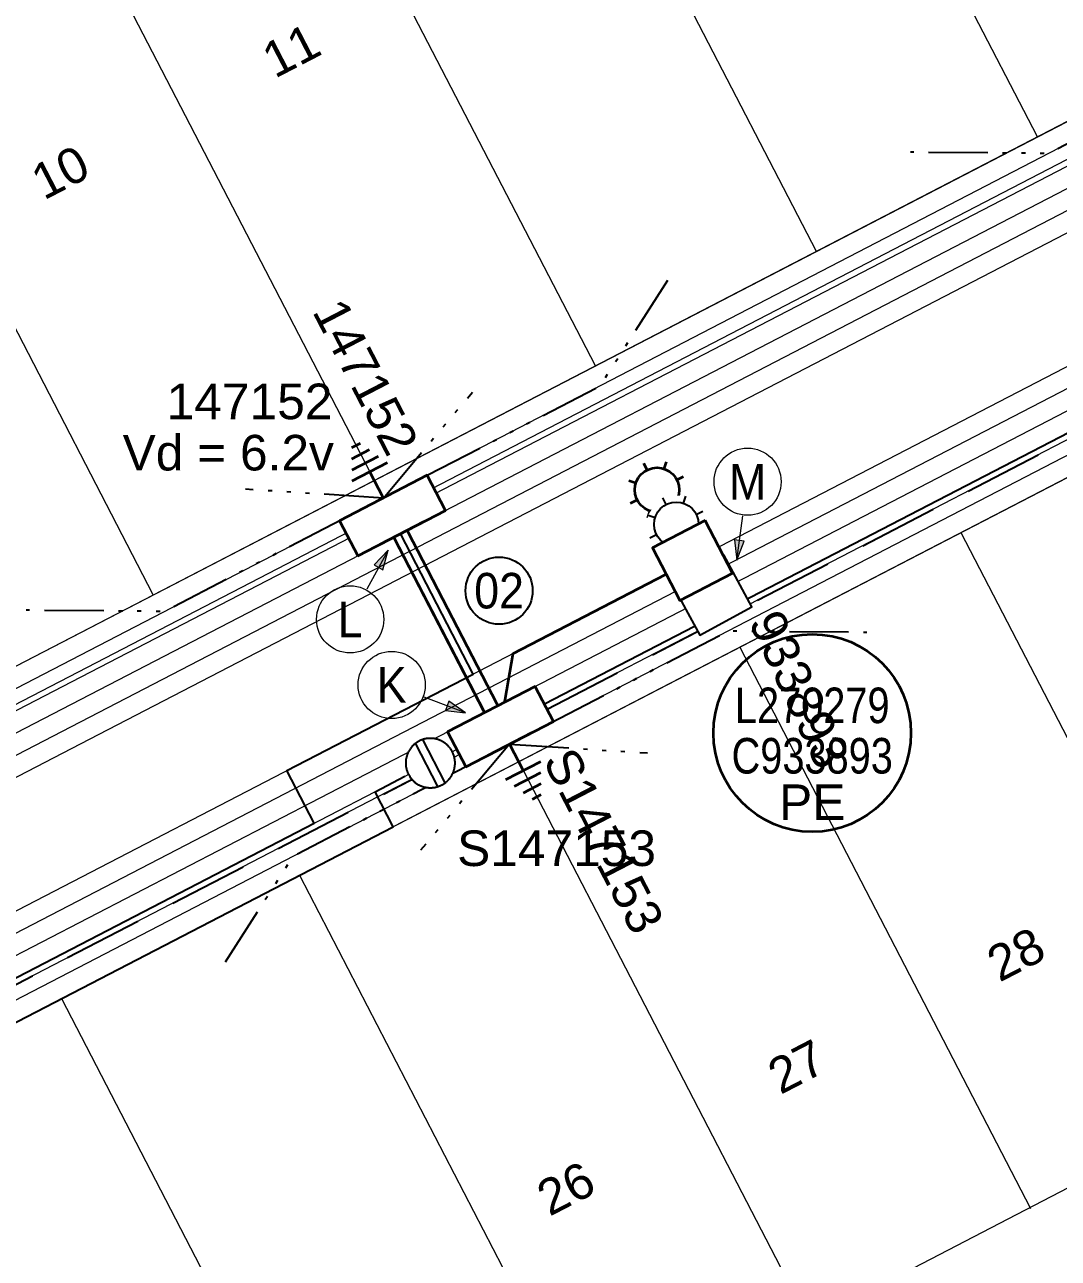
# Model space of a CAD drawing. Header units: metres. Extents: x 0 to 304202, y 0 to 6270858.
# Drawn here: x 303777.1 to 303829.4, y 6270554.1 to 6270616.5 of the extents above; entities that cross this region are included whole.
import ezdxf
from ezdxf import colors
from ezdxf.entities.mleader import LeaderData, LeaderLine
from ezdxf.enums import TextEntityAlignment as Align
from ezdxf.math import Vec2, Vec3

# ---------------------------------------------------------------- set-up
doc = ezdxf.new("R2010")
doc.units = ezdxf.units.M
for name, pattern in [('DASHED', [19.05, 12.7, -6.35]), ('IE Trench LV', [6, 4, -2]), ('PHANTOMX2', [6.6, 3, -0.75, 0.2, -0.75, 0.2, -0.75, 0.2, -0.75])]:
    doc.linetypes.add(name, pattern=pattern)
doc.layers.get('0').update_dxf_attribs({"color": 6})
doc.layers.add('_User Miscellaneous10', color=252, linetype='Continuous', lineweight=13, plot=False, transparency=0.65)
for name, color, linetype, lineweight in [('_User Miscellaneous2', 31, 'Continuous', 13), ('_User Miscellaneous7', 3, 'Continuous', 13), ('_User_LV_Exist', 5, 'Continuous', 35), ('Cadastre Developer_SP_NEW', 92, 'Continuous', 15)]:
    doc.layers.add(name, color=color, linetype=linetype, lineweight=lineweight)
for name, color, linetype in [('Duct_SP_NEW', 2, 'Continuous'), ('Equip_LV_NEW', 2, 'Continuous'), ('Equip_SP_SL_NEW', 2, 'Continuous'), ('Mains_LV_New_T84', 2, 'Cable x'), ('Services_SP_NEW_UG', 2, 'IE Trench LV'), ('SupportsUG_SP_LV_NEW', 2, 'Continuous'), ('SupportsUG_SP_LV_SL_NEW', 2, 'Continuous'), ('Trench_SP_NEW', 2, 'Continuous'), ('UG_Details_SP_MISC', 7, 'Continuous')]:
    doc.layers.add(name, color=color, linetype=linetype)
doc.styles.add('ieISOCP', font='arial.ttf', dxfattribs={"height": 1.5})
doc.styles.add('SL_LABEL', font='arial.ttf', dxfattribs={"height": 2})
doc.styles.get("Standard").update_dxf_attribs({"font": 'arial.ttf'})
doc.linetypes.add('Cable New UG', pattern='A,5.5,-0.01,["X",Standard,S=1.8,R=0,X=0,Y=-0.94],-1.7', length=7.21)
doc.linetypes.add('Cable o', pattern='A,3.5,-0.01,["O",Standard,S=1.25,R=0,X=0,Y=-0.63],-1.36', length=4.87)
doc.linetypes.add('Cable x', pattern='A,4.5,-0.01,["X",Standard,S=1.25,R=0,X=0,Y=-0.65],-1.2', length=5.71)

# ---------------------------------------------------------------- blocks, each defined once
blk = doc.blocks.new('*U314')
at = {"layer": '_User_LV_Exist'}
for p, q in [((2.5, 1), (2.5, -1)), ((3, 0.75), (3, -0.75)), ((3.5, 0.5), (3.5, -0.5)), ((4, 0.25), (4, -0.25))]:
    blk.add_line(p, q, dxfattribs=at)
at = {"width": 0.9}
blk.add_attdef('ASSET_NUM', text='', height=2, dxfattribs=at).set_placement((4, 2), align=Align.MIDDLE_LEFT)
for tag, p, flags in [('SUBURB', (-2, 0), 1), ('STREETNAME', (-1.8, 0), 9), ('PARENT', (-1.6, 0), 9), ('NOTES', (-1.4, 0), 9), ('LOCATION', (-1.2, 0), 9), ('LEGEND', (-1, 0), 9), ('USAGE', (-0.8, 0), 9), ('SUPPORT_TYPE', (-0.6, 0), 9), ('STATE', (-0.4, 0), 9), ('OWNED_BY', (-0.2, 0), 9)]:
    blk.add_attdef(tag, p, '', height=0.2, rotation=270, dxfattribs=dict(flags=flags))
at = {"transparency": 33554687}
blk.add_wipeout([(1, 2.5), (1, -2.5), (-1, -2.5), (-1, 2.5)], dxfattribs=at)
blk.add_lwpolyline([(-1, 2.5), (-1, -1.25), (-1, 1.25), (-1, -2.5), (1, -2.5), (1, 2.5)], close=True)
at = {"layer": '_User_LV_Exist'}
blk.add_line((1, 0), (2.5, 0), dxfattribs=at)
blk = doc.blocks.new('*U323')
at = {"width": 0.9}
blk.add_attdef('ASSET_NUM', text='', height=2, dxfattribs=at).set_placement((4, 2), align=Align.MIDDLE_LEFT)
for tag, p, flags in [('SUBURB', (-2, 0), 1), ('STREETNAME', (-1.8, 0), 9), ('PARENT', (-1.6, 0), 9), ('NOTES', (-1.4, 0), 9), ('LOCATION', (-1.2, 0), 9), ('LEGEND', (-1, 0), 9), ('USAGE', (-0.8, 0), 9), ('SUPPORT_TYPE', (-0.6, 0), 9), ('STATE', (-0.4, 0), 9), ('OWNED_BY', (-0.2, 0), 9)]:
    blk.add_attdef(tag, p, '', height=0.2, rotation=270, dxfattribs=dict(flags=flags))
at = {"transparency": 33554687}
blk.add_wipeout([(1, 2.5), (1, -2.5), (-1, -2.5), (-1, 2.5)], dxfattribs=at)
blk.add_lwpolyline([(-1, 2.5), (-1, -1.25), (-1, 1.25), (-1, -2.5), (1, -2.5), (1, 2.5)], close=True)
blk = doc.blocks.new('*U309')
blk.add_circle((0, 0), 1.7)
at = {"width": 0.9}
blk.add_attdef('CODE', text='', height=1.8, dxfattribs=at).set_placement((0, 0), align=Align.MIDDLE_CENTER)
at = {"flags": 1}
blk.add_attdef('Z', (0, 0), '', height=0.2, dxfattribs=at)
blk = doc.blocks.new('*U316')
at = {"width": 0.9, "flags": 8}
blk.add_attdef('ASSET_NUM', text='', height=2, dxfattribs=at).set_placement((4, 2), align=Align.MIDDLE_LEFT)
at = {"flags": 1}
blk.add_attdef('Z', (-2.351, -1.813), '', height=0.2, rotation=270, dxfattribs=at)
at = {"ltscale": 10, "transparency": 33554687}
blk.add_wipeout([(-1.406, -1.588), (-1.588, 1.406), (1.406, 1.588), (1.588, -1.406)], dxfattribs=at)
blk.add_lwpolyline([(-1.588, 1.406), (-1.406, -1.588), (1.588, -1.406), (1.406, 1.588)], close=True)
at = {"flags": 9}
for tag, p in [('NOTES', (-2, -1.813)), ('SUBURB', (-1.8, -1.813)), ('STREETNAME', (-1.6, -1.813)), ('LOCATION', (-1.4, -1.813)), ('LEGEND', (-1.2, -1.813)), ('USAGE', (-1, -1.813)), ('STATE', (-0.8, -1.813)), ('OWNED_BY', (-0.6, -1.813)), ('COLUMN_TYPE', (-0.4, -1.813)), ('STREET_CODE', (-0.2, -1.813)), ('STRUCTURE_PLANT_NUMBER', (0.031, -1.813))]:
    blk.add_attdef(tag, text='', height=0.2, rotation=270, dxfattribs=at).set_placement(p, align=Align.MIDDLE_LEFT)
blk = doc.blocks.new('*U317')
at = {"width": 0.9, "flags": 8}
blk.add_attdef('ASSET_NUM', text='', height=2, dxfattribs=at).set_placement((4, 2), align=Align.MIDDLE_LEFT)
at = {"ltscale": 10, "transparency": 33554687}
blk.add_wipeout([(-2.02, 0.647), (0.647, 2.02), (2.02, -0.647), (-0.647, -2.02)], dxfattribs=at)
blk.add_lwpolyline([(0.647, 2.02), (-2.02, 0.647), (-0.647, -2.02), (2.02, -0.647)], close=True)
at = {"flags": 1}
blk.add_attdef('Z', (-2.351, -1.813), '', height=0.2, rotation=270, dxfattribs=at)
at = {"flags": 9}
for tag, p in [('NOTES', (-2, -1.813)), ('SUBURB', (-1.8, -1.813)), ('STREETNAME', (-1.6, -1.813)), ('LOCATION', (-1.4, -1.813)), ('LEGEND', (-1.2, -1.813)), ('USAGE', (-1, -1.813)), ('STATE', (-0.8, -1.813)), ('OWNED_BY', (-0.6, -1.813)), ('COLUMN_TYPE', (-0.4, -1.813)), ('STREET_CODE', (-0.2, -1.813)), ('STRUCTURE_PLANT_NUMBER', (0.031, -1.813))]:
    blk.add_attdef(tag, text='', height=0.2, rotation=270, dxfattribs=at).set_placement(p, align=Align.MIDDLE_LEFT)
blk = doc.blocks.new('*U318')
at = {"style": 'SL_LABEL'}
for tag, height, rotation, flags, p in [('ASSET_NUM', 1, 116.7151, 8, (-4.04, 5.803)), ('STREET_CODE', 0.001, 270, 9, (0.001, 0))]:
    blk.add_attdef(tag, text='', height=height, rotation=rotation, dxfattribs=dict(at, flags=flags)).set_placement(p, align=Align.MIDDLE_LEFT)
for tag, height, rotation, flags, p in [('LNUMBER', 1, 116.7151, 8, (-2.254, 6.702)), ('LREMOVE', 0.2, 270, 9, (-1.4, 1.6)), ('LREPLACE', 0.2, 270, 9, (-1.4, 1.4)), ('LTYPEVOCAB', 0.2, 270, 9, (-1.4, 1)), ('LEGEND', 0.2, 270, 9, (-1.4, 0.8)), ('LTYPE', 0.2, 270, 9, (-1.4, 1.2)), ('SUBURB', 0.2, 270, 9, (-1.4, 0.6)), ('STREETNAME', 0.2, 270, 9, (-1.4, 0.4)), ('LOCATION', 0.2, 270, 9, (-1.4, 0.2)), ('LNEW', 0.2, 270, 9, (-6.4, 0)), ('LMASTVOCAB', 0.2, 270, 9, (-6.2, 0)), ('LMAST', 0.2, 270, 9, (-6, 0)), ('LLAMPVOCAB', 0.2, 270, 9, (-5.8, 0)), ('LLAMP', 0.2, 270, 9, (-5.6, 0)), ('LEXIST', 0.2, 270, 9, (-5.4, 0)), ('LCHARGE3PERCENT', 0.2, 270, 9, (-5.2, 0)), ('LCHARGE3', 0.2, 270, 9, (-5, 0)), ('LCHARGE2PERCENT', 0.2, 270, 9, (-4.8, 0)), ('LCHARGE2', 0.2, 270, 9, (-4.6, 0)), ('LCHARGE1PERCENT', 0.2, 270, 9, (-4.4, 0)), ('LCHARGE1', 0.2, 270, 9, (-4.2, 0)), ('LCATEGORY', 0.2, 270, 9, (-4, 0)), ('LBRACKETVOCAB', 0.2, 270, 9, (-3.8, 0)), ('LBRACKET', 0.2, 270, 9, (-3.6, 0)), ('LKINGHEIGHT', 0.2, 270, 9, (-3.4, 0)), ('CREPLACE', 0.2, 270, 9, (-3.2, 0)), ('CREMOVE', 0.2, 270, 9, (-3, 0)), ('CNUMBER', 0.2, 270, 9, (-2.8, 0)), ('CNEW', 0.2, 270, 9, (-2.6, 0)), ('CEXIST', 0.2, 270, 9, (-2.4, 0)), ('USAGE', 0.2, 270, 9, (-2.2, 0)), ('STATE', 0.2, 270, 9, (-2, 0)), ('OWNED_BY', 0.2, 270, 9, (-1.8, 0)), ('ORIENTATION', 0.2, 270, 9, (-1.6, 0)), ('OPERATING_VOLTAGE', 0.2, 270, 9, (-1.4, 0)), ('NOTES', 0.2, 270, 9, (-1.4, 0)), ('NO_PHASES', 0.2, 270, 9, (-1.2, 0)), ('LANTERN_TYPE', 0.2, 270, 9, (-1, 0)), ('LANTERN_PURPOSE', 0.2, 270, 9, (-0.8, 0)), ('CONTROL_TYPE', 0.2, 270, 9, (-0.6, 0)), ('CONSTRUCTED_VOLTAGE', 0.2, 270, 9, (-0.4, 0)), ('MAINTAINED_BY', 0.2, 270, 9, (-1.4, -0.663))]:
    blk.add_attdef(tag, text='', height=height, rotation=rotation, dxfattribs=dict(flags=flags)).set_placement(p, align=Align.MIDDLE_LEFT)
for tag, p, height, flags in [('OPERATED_BY', (-1.4, -0.407), 0.2, 9), ('Z', (0, 0), 0.001, 1)]:
    blk.add_attdef(tag, p, '', height=height, rotation=270, dxfattribs=dict(flags=flags))
at = {"transparency": 33554687}
blk.add_wipeout([(-2.557, 5.08), (-1.328, 4.997), (-0.291, 4.332), (-0.374, 3.102), (-1.039, 2.066), (-2.269, 2.149), (-3.306, 2.814), (-3.222, 4.044)], dxfattribs=at)
for p, q in [((-1.328, 4.997), (-1.445, 4.641)), ((-2.304, 4.578), (-2.473, 4.913)), ((-3.222, 4.044), (-2.866, 3.926)), ((-0.793, 4.079), (-0.458, 4.247)), ((-0.374, 3.102), (-0.73, 3.22)), ((-3.138, 2.899), (-2.803, 3.067)), ((-2.269, 2.149), (-2.151, 2.505)), ((0, 0), (-1.292, 2.568))]:
    blk.add_line(p, q)
blk.add_circle((-1.798, 3.573), 1.125)
at = {"flags": 9}
for tag, p in [('LANTNUMBER', (-1.4, 2.6)), ('LOUTREACH', (-1.4, 2.2)), ('LOUTREACHVOCAB', (-1.4, 2)), ('LRATECODE', (-1.4, 1.8))]:
    blk.add_attdef(tag, text='', height=0.2, rotation=270, dxfattribs=at).set_placement(p, align=Align.MIDDLE_LEFT)
blk = doc.blocks.new('*U326')
at = {"style": 'SL_LABEL'}
for tag, height, rotation, flags, p in [('ASSET_NUM', 1, 116.7151, 8, (-4.553, 6.823)), ('STREET_CODE', 0.001, 270, 9, (0.001, 0))]:
    blk.add_attdef(tag, text='', height=height, rotation=rotation, dxfattribs=dict(at, flags=flags)).set_placement(p, align=Align.MIDDLE_LEFT)
for tag, height, rotation, flags, p in [('LNUMBER', 1, 116.7151, 8, (-2.767, 7.722)), ('LANTNUMBER', 0.2, 270, 9, (-1.4, 2.6)), ('LOUTREACH', 0.2, 270, 9, (-1.4, 2.2)), ('LOUTREACHVOCAB', 0.2, 270, 9, (-1.4, 2)), ('LRATECODE', 0.2, 270, 9, (-1.4, 1.8)), ('LREMOVE', 0.2, 270, 9, (-1.4, 1.6)), ('LREPLACE', 0.2, 270, 9, (-1.4, 1.4)), ('LTYPEVOCAB', 0.2, 270, 9, (-1.4, 1)), ('LEGEND', 0.2, 270, 9, (-1.4, 0.8)), ('LTYPE', 0.2, 270, 9, (-1.4, 1.2)), ('SUBURB', 0.2, 270, 9, (-1.4, 0.6)), ('STREETNAME', 0.2, 270, 9, (-1.4, 0.4)), ('LOCATION', 0.2, 270, 9, (-1.4, 0.2)), ('LNEW', 0.2, 270, 9, (-6.4, 0)), ('LMASTVOCAB', 0.2, 270, 9, (-6.2, 0)), ('LMAST', 0.2, 270, 9, (-6, 0)), ('LLAMPVOCAB', 0.2, 270, 9, (-5.8, 0)), ('LLAMP', 0.2, 270, 9, (-5.6, 0)), ('LEXIST', 0.2, 270, 9, (-5.4, 0)), ('LCHARGE3PERCENT', 0.2, 270, 9, (-5.2, 0)), ('LCHARGE3', 0.2, 270, 9, (-5, 0)), ('LCHARGE2PERCENT', 0.2, 270, 9, (-4.8, 0)), ('LCHARGE2', 0.2, 270, 9, (-4.6, 0)), ('LCHARGE1PERCENT', 0.2, 270, 9, (-4.4, 0)), ('LCHARGE1', 0.2, 270, 9, (-4.2, 0)), ('LCATEGORY', 0.2, 270, 9, (-4, 0)), ('LBRACKETVOCAB', 0.2, 270, 9, (-3.8, 0)), ('LBRACKET', 0.2, 270, 9, (-3.6, 0)), ('LKINGHEIGHT', 0.2, 270, 9, (-3.4, 0)), ('CREPLACE', 0.2, 270, 9, (-3.2, 0)), ('CREMOVE', 0.2, 270, 9, (-3, 0)), ('CNUMBER', 0.2, 270, 9, (-2.8, 0)), ('CNEW', 0.2, 270, 9, (-2.6, 0)), ('CEXIST', 0.2, 270, 9, (-2.4, 0)), ('USAGE', 0.2, 270, 9, (-2.2, 0)), ('STATE', 0.2, 270, 9, (-2, 0)), ('OWNED_BY', 0.2, 270, 9, (-1.8, 0)), ('ORIENTATION', 0.2, 270, 9, (-1.6, 0)), ('OPERATING_VOLTAGE', 0.2, 270, 9, (-1.4, 0)), ('NOTES', 0.2, 270, 9, (-1.4, 0)), ('NO_PHASES', 0.2, 270, 9, (-1.2, 0)), ('LANTERN_TYPE', 0.2, 270, 9, (-1, 0)), ('LANTERN_PURPOSE', 0.2, 270, 9, (-0.8, 0)), ('CONTROL_TYPE', 0.2, 270, 9, (-0.6, 0)), ('CONSTRUCTED_VOLTAGE', 0.2, 270, 9, (-0.4, 0)), ('MAINTAINED_BY', 0.2, 270, 9, (-1.4, -0.663))]:
    blk.add_attdef(tag, text='', height=height, rotation=rotation, dxfattribs=dict(flags=flags)).set_placement(p, align=Align.MIDDLE_LEFT)
for tag, p, height, flags in [('OPERATED_BY', (-1.4, -0.407), 0.2, 9), ('Z', (0, 0), 0.001, 1)]:
    blk.add_attdef(tag, p, '', height=height, rotation=270, dxfattribs=dict(flags=flags))
at = {"transparency": 33554687}
blk.add_wipeout([(-3.07, 6.1), (-1.841, 6.017), (-0.804, 5.351), (-0.887, 4.122), (-1.552, 3.085), (-2.782, 3.168), (-3.819, 3.834), (-3.736, 5.063)], dxfattribs=at)
for p, q in [((-2.817, 5.597), (-2.986, 5.932)), ((-1.841, 6.017), (-1.958, 5.661)), ((-3.736, 5.063), (-3.379, 4.945)), ((-1.306, 5.098), (-0.971, 5.267)), ((-3.651, 3.918), (-3.316, 4.087)), ((-0.887, 4.122), (-1.243, 4.239)), ((-2.782, 3.168), (-2.664, 3.524)), ((-0.513, 1.019), (-1.806, 3.588))]:
    blk.add_line(p, q)
blk.add_circle((-2.311, 4.592), 1.125)
blk = doc.blocks.new('*U217')
at = {"ltscale": 0.1}
blk.add_circle((0, 0), 5, dxfattribs=at)
at = {"insert": (0, -2.6), "char_height": 1.8, "attachment_point": 2}
blk.add_mtext('PE', dxfattribs=at)
at = {"width": 0.8}
blk.add_attdef('SNUMBER', text='', height=1.8, dxfattribs=at).set_placement((0, 0.5), align=Align.CENTER)
at = {"flags": 1}
blk.add_attdef('Z', (0, 0), '', height=0.2, dxfattribs=at)
at = {"width": 0.8}
blk.add_attdef('CNUMBER', text='', height=1.8, dxfattribs=at).set_placement((0, -0.25), align=Align.TOP_CENTER)
blk = doc.blocks.new('LV_UG_LINKS_CLOSED_NEW')
at = {"layer": 'Equip_LV_NEW'}
for tag, flags, p in [('ACTUAL_STATUS', 9, (3.167, -1.667)), ('CONSTRUCTED_VOLTAGE', 9, (3.167, -1.833)), ('STATE', 9, (3.167, -2.5)), ('OPERATING_VOLTAGE', 9, (3.167, -2.167)), ('ORIENTATION', 9, (3.167, -2.333)), ('NO_PHASES', 9, (3.167, -2)), ('SWITCH_TYPE', 9, (3.167, -2.667)), ('OWNED_BY', 9, (3.167, -3.167)), ('USAGE', 9, (3.167, -2.833)), ('NOTES', 9, (3.167, -3)), ('OPERATED_BY', 9, (3.167, -3.333)), ('MAINTAINED_BY', 9, (3.167, -3.5)), ('NUMBER_OF_PHASES', 9, (3.167, -3.667)), ('TYPE', 9, (3.167, -3.833)), ('Z', 1, (3.167, -4))]:
    blk.add_attdef(tag, text='', height=0.167, dxfattribs=dict(at, flags=flags)).set_placement(p, align=Align.MIDDLE_LEFT)
at = {"transparency": 33554687}
blk.add_wipeout([(4, 1.25), (3.969, 1.25), (3.939, 1.248), (3.908, 1.247), (3.877, 1.244), (3.847, 1.241), (3.817, 1.236), (3.786, 1.232), (3.756, 1.226), (3.726, 1.22), (3.696, 1.213), (3.667, 1.205), (3.637, 1.196), (3.608, 1.187), (3.579, 1.177), (3.55, 1.166), (3.522, 1.155), (3.493, 1.143), (3.466, 1.13), (3.438, 1.117), (3.411, 1.102), (3.384, 1.088), (3.357, 1.072), (3.331, 1.056), (3.306, 1.039), (3.28, 1.022), (3.255, 1.004), (3.231, 0.985), (3.207, 0.966), (3.184, 0.947), (3.161, 0.926), (3.138, 0.905), (3.116, 0.884), (3.095, 0.862), (3.074, 0.839), (3.053, 0.816), (3.034, 0.793), (3.015, 0.769), (2.996, 0.745), (2.978, 0.72), (2.961, 0.694), (2.944, 0.669), (2.928, 0.643), (2.912, 0.616), (2.898, 0.589), (2.883, 0.562), (2.87, 0.534), (2.857, 0.507), (2.845, 0.478), (2.834, 0.45), (2.823, 0.421), (2.813, 0.392), (2.804, 0.363), (2.795, 0.333), (2.787, 0.304), (2.78, 0.274), (2.774, 0.244), (2.768, 0.214), (2.764, 0.183), (2.759, 0.153), (2.756, 0.123), (2.753, 0.092), (2.752, 0.061), (2.75, 0.031), (2.75, 0), (2.75, -0.031), (2.752, -0.061), (2.753, -0.092), (2.756, -0.123), (2.759, -0.153), (2.764, -0.183), (2.768, -0.214), (2.774, -0.244), (2.78, -0.274), (2.787, -0.304), (2.795, -0.333), (2.804, -0.363), (2.813, -0.392), (2.823, -0.421), (2.834, -0.45), (2.845, -0.478), (2.857, -0.507), (2.87, -0.534), (2.883, -0.562), (2.898, -0.589), (2.912, -0.616), (2.928, -0.643), (2.944, -0.669), (2.961, -0.694), (2.978, -0.72), (2.996, -0.745), (3.015, -0.769), (3.034, -0.793), (3.053, -0.816), (3.074, -0.839), (3.095, -0.862), (3.116, -0.884), (3.138, -0.905), (3.161, -0.926), (3.184, -0.947), (3.207, -0.966), (3.231, -0.985), (3.255, -1.004), (3.28, -1.022), (3.306, -1.039), (3.331, -1.056), (3.357, -1.072), (3.384, -1.088), (3.411, -1.102), (3.438, -1.117), (3.466, -1.13), (3.493, -1.143), (3.522, -1.155), (3.55, -1.166), (3.579, -1.177), (3.608, -1.187), (3.637, -1.196), (3.667, -1.205), (3.696, -1.213), (3.726, -1.22), (3.756, -1.226), (3.786, -1.232), (3.817, -1.236), (3.847, -1.241), (3.877, -1.244), (3.908, -1.247), (3.939, -1.248), (3.969, -1.25), (4, -1.25), (4.031, -1.25), (4.061, -1.248), (4.092, -1.247), (4.123, -1.244), (4.153, -1.241), (4.183, -1.236), (4.214, -1.232), (4.244, -1.226), (4.274, -1.22), (4.304, -1.213), (4.333, -1.205), (4.363, -1.196), (4.392, -1.187), (4.421, -1.177), (4.45, -1.166), (4.478, -1.155), (4.507, -1.143), (4.534, -1.13), (4.562, -1.117), (4.589, -1.102), (4.616, -1.088), (4.643, -1.072), (4.669, -1.056), (4.694, -1.039), (4.72, -1.022), (4.745, -1.004), (4.769, -0.985), (4.793, -0.966), (4.816, -0.947), (4.839, -0.926), (4.862, -0.905), (4.884, -0.884), (4.905, -0.862), (4.926, -0.839), (4.947, -0.816), (4.966, -0.793), (4.985, -0.769), (5.004, -0.745), (5.022, -0.72), (5.039, -0.694), (5.056, -0.669), (5.072, -0.643), (5.088, -0.616), (5.102, -0.589), (5.117, -0.562), (5.13, -0.534), (5.143, -0.507), (5.155, -0.478), (5.166, -0.45), (5.177, -0.421), (5.187, -0.392), (5.196, -0.363), (5.205, -0.333), (5.213, -0.304), (5.22, -0.274), (5.226, -0.244), (5.232, -0.214), (5.236, -0.183), (5.241, -0.153), (5.244, -0.123), (5.247, -0.092), (5.248, -0.061), (5.25, -0.031), (5.25, 0), (5.25, 0.031), (5.248, 0.061), (5.247, 0.092), (5.244, 0.123), (5.241, 0.153), (5.236, 0.183), (5.232, 0.214), (5.226, 0.244), (5.22, 0.274), (5.213, 0.304), (5.205, 0.333), (5.196, 0.363), (5.187, 0.392), (5.177, 0.421), (5.166, 0.45), (5.155, 0.478), (5.143, 0.507), (5.13, 0.534), (5.117, 0.562), (5.102, 0.589), (5.088, 0.616), (5.072, 0.643), (5.056, 0.669), (5.039, 0.694), (5.022, 0.72), (5.004, 0.745), (4.985, 0.769), (4.966, 0.793), (4.947, 0.816), (4.926, 0.839), (4.905, 0.862), (4.884, 0.884), (4.862, 0.905), (4.839, 0.926), (4.816, 0.947), (4.793, 0.966), (4.769, 0.985), (4.745, 1.004), (4.72, 1.022), (4.694, 1.039), (4.669, 1.056), (4.643, 1.072), (4.616, 1.088), (4.589, 1.102), (4.562, 1.117), (4.534, 1.13), (4.507, 1.143), (4.478, 1.155), (4.45, 1.166), (4.421, 1.177), (4.392, 1.187), (4.363, 1.196), (4.333, 1.205), (4.304, 1.213), (4.274, 1.22), (4.244, 1.226), (4.214, 1.232), (4.183, 1.236), (4.153, 1.241), (4.123, 1.244), (4.092, 1.247), (4.061, 1.248), (4.031, 1.25)], dxfattribs=at).dxf.layer = 'Equip_LV_NEW'
at = {"layer": 'Equip_LV_NEW'}
for p, q in [((3.792, 1.232), (3.792, -1.232)), ((4.208, 1.232), (4.208, -1.232))]:
    blk.add_line(p, q, dxfattribs=at)
at = {"layer": 'Equip_LV_NEW', "flags": 128}
blk.add_lwpolyline([(4, 1.25), (3.969, 1.25), (3.939, 1.248), (3.908, 1.247), (3.877, 1.244), (3.847, 1.241), (3.817, 1.236), (3.786, 1.232), (3.756, 1.226), (3.726, 1.22), (3.696, 1.213), (3.667, 1.205), (3.637, 1.196), (3.608, 1.187), (3.579, 1.177), (3.55, 1.166), (3.522, 1.155), (3.493, 1.143), (3.466, 1.13), (3.438, 1.117), (3.411, 1.102), (3.384, 1.088), (3.357, 1.072), (3.331, 1.056), (3.306, 1.039), (3.28, 1.022), (3.255, 1.004), (3.231, 0.985), (3.207, 0.966), (3.184, 0.947), (3.161, 0.926), (3.138, 0.905), (3.116, 0.884), (3.095, 0.862), (3.074, 0.839), (3.053, 0.816), (3.034, 0.793), (3.015, 0.769), (2.996, 0.745), (2.978, 0.72), (2.961, 0.694), (2.944, 0.669), (2.928, 0.643), (2.912, 0.616), (2.898, 0.589), (2.883, 0.562), (2.87, 0.534), (2.857, 0.507), (2.845, 0.478), (2.834, 0.45), (2.823, 0.421), (2.813, 0.392), (2.804, 0.363), (2.795, 0.333), (2.787, 0.304), (2.78, 0.274), (2.774, 0.244), (2.768, 0.214), (2.764, 0.183), (2.759, 0.153), (2.756, 0.123), (2.753, 0.092), (2.752, 0.061), (2.75, 0.031), (2.75, 0), (2.75, -0.031), (2.752, -0.061), (2.753, -0.092), (2.756, -0.123), (2.759, -0.153), (2.764, -0.183), (2.768, -0.214), (2.774, -0.244), (2.78, -0.274), (2.787, -0.304), (2.795, -0.333), (2.804, -0.363), (2.813, -0.392), (2.823, -0.421), (2.834, -0.45), (2.845, -0.478), (2.857, -0.507), (2.87, -0.534), (2.883, -0.562), (2.898, -0.589), (2.912, -0.616), (2.928, -0.643), (2.944, -0.669), (2.961, -0.694), (2.978, -0.72), (2.996, -0.745), (3.015, -0.769), (3.034, -0.793), (3.053, -0.816), (3.074, -0.839), (3.095, -0.862), (3.116, -0.884), (3.138, -0.905), (3.161, -0.926), (3.184, -0.947), (3.207, -0.966), (3.231, -0.985), (3.255, -1.004), (3.28, -1.022), (3.306, -1.039), (3.331, -1.056), (3.357, -1.072), (3.384, -1.088), (3.411, -1.102), (3.438, -1.117), (3.466, -1.13), (3.493, -1.143), (3.522, -1.155), (3.55, -1.166), (3.579, -1.177), (3.608, -1.187), (3.637, -1.196), (3.667, -1.205), (3.696, -1.213), (3.726, -1.22), (3.756, -1.226), (3.786, -1.232), (3.817, -1.236), (3.847, -1.241), (3.877, -1.244), (3.908, -1.247), (3.939, -1.248), (3.969, -1.25), (4, -1.25), (4.031, -1.25), (4.061, -1.248), (4.092, -1.247), (4.123, -1.244), (4.153, -1.241), (4.183, -1.236), (4.214, -1.232), (4.244, -1.226), (4.274, -1.22), (4.304, -1.213), (4.333, -1.205), (4.363, -1.196), (4.392, -1.187), (4.421, -1.177), (4.45, -1.166), (4.478, -1.155), (4.507, -1.143), (4.534, -1.13), (4.562, -1.117), (4.589, -1.102), (4.616, -1.088), (4.643, -1.072), (4.669, -1.056), (4.694, -1.039), (4.72, -1.022), (4.745, -1.004), (4.769, -0.985), (4.793, -0.966), (4.816, -0.947), (4.839, -0.926), (4.862, -0.905), (4.884, -0.884), (4.905, -0.862), (4.926, -0.839), (4.947, -0.816), (4.966, -0.793), (4.985, -0.769), (5.004, -0.745), (5.022, -0.72), (5.039, -0.694), (5.056, -0.669), (5.072, -0.643), (5.088, -0.616), (5.102, -0.589), (5.117, -0.562), (5.13, -0.534), (5.143, -0.507), (5.155, -0.478), (5.166, -0.45), (5.177, -0.421), (5.187, -0.392), (5.196, -0.363), (5.205, -0.333), (5.213, -0.304), (5.22, -0.274), (5.226, -0.244), (5.232, -0.214), (5.236, -0.183), (5.241, -0.153), (5.244, -0.123), (5.247, -0.092), (5.248, -0.061), (5.25, -0.031), (5.25, 0), (5.25, 0.031), (5.248, 0.061), (5.247, 0.092), (5.244, 0.123), (5.241, 0.153), (5.236, 0.183), (5.232, 0.214), (5.226, 0.244), (5.22, 0.274), (5.213, 0.304), (5.205, 0.333), (5.196, 0.363), (5.187, 0.392), (5.177, 0.421), (5.166, 0.45), (5.155, 0.478), (5.143, 0.507), (5.13, 0.534), (5.117, 0.562), (5.102, 0.589), (5.088, 0.616), (5.072, 0.643), (5.056, 0.669), (5.039, 0.694), (5.022, 0.72), (5.004, 0.745), (4.985, 0.769), (4.966, 0.793), (4.947, 0.816), (4.926, 0.839), (4.905, 0.862), (4.884, 0.884), (4.862, 0.905), (4.839, 0.926), (4.816, 0.947), (4.793, 0.966), (4.769, 0.985), (4.745, 1.004), (4.72, 1.022), (4.694, 1.039), (4.669, 1.056), (4.643, 1.072), (4.616, 1.088), (4.589, 1.102), (4.562, 1.117), (4.534, 1.13), (4.507, 1.143), (4.478, 1.155), (4.45, 1.166), (4.421, 1.177), (4.392, 1.187), (4.363, 1.196), (4.333, 1.205), (4.304, 1.213), (4.274, 1.22), (4.244, 1.226), (4.214, 1.232), (4.183, 1.236), (4.153, 1.241), (4.123, 1.244), (4.092, 1.247), (4.061, 1.248), (4.031, 1.25)], close=True, dxfattribs=at)
blk = doc.blocks.new('*U308')
at = {"layer": '_User_LV_Exist'}
for p, q in [((-3, 0.75), (-3, -0.75)), ((-2.5, 1), (-2.5, -1)), ((-4, 0.25), (-4, -0.25)), ((-3.5, 0.5), (-3.5, -0.5))]:
    blk.add_line(p, q, dxfattribs=at)
at = {"width": 0.9}
blk.add_attdef('ASSET_NUM', text='', height=2, dxfattribs=at).set_placement((4, 2), align=Align.MIDDLE_LEFT)
for tag, p, flags in [('SUBURB', (-2, 0), 1), ('STREETNAME', (-1.8, 0), 9), ('PARENT', (-1.6, 0), 9), ('NOTES', (-1.4, 0), 9), ('LOCATION', (-1.2, 0), 9), ('LEGEND', (-1, 0), 9), ('USAGE', (-0.8, 0), 9), ('SUPPORT_TYPE', (-0.6, 0), 9), ('STATE', (-0.4, 0), 9), ('OWNED_BY', (-0.2, 0), 9)]:
    blk.add_attdef(tag, p, '', height=0.2, rotation=270, dxfattribs=dict(flags=flags))
at = {"transparency": 33554687}
blk.add_wipeout([(1, 2.5), (1, -2.5), (-1, -2.5), (-1, 2.5)], dxfattribs=at)
blk.add_lwpolyline([(-1, 2.5), (-1, -1.25), (-1, 1.25), (-1, -2.5), (1, -2.5), (1, 2.5)], close=True)
at = {"layer": '_User_LV_Exist'}
blk.add_line((-1, 0), (-2.5, 0), dxfattribs=at)
at = {"layer": 'Equip_LV_NEW', "ltscale": 10, "rotation": 89.99999999999997}
blk.add_blockref('LV_UG_LINKS_CLOSED_NEW', (0, 0), dxfattribs=at)
blk = doc.blocks.new('*U339')
h = blk.add_hatch(color=256)
h.dxf.hatch_style = 1
h.paths.add_polyline_path([(-0.166, -3.006), (-0.662, -2.937), (-0.552, -3.962)])
blk.add_line((-0.552, -3.962), (-0.242, -1.733))
at = {"flags": 128}
blk.add_lwpolyline([(-0.166, -3.006), (-0.662, -2.937), (-0.552, -3.962), (-0.166, -3.006)], dxfattribs=at)
blk.add_circle((0, 0), 1.7)
at = {"width": 0.9}
blk.add_attdef('CODE', text='', height=1.8, dxfattribs=at).set_placement((0, 0), align=Align.MIDDLE_CENTER)
at = {"flags": 1}
blk.add_attdef('Z', (0, 0), '', height=0.2, dxfattribs=at)
blk = doc.blocks.new('*U336')
h = blk.add_hatch(color=256)
h.dxf.hatch_style = 1
h.paths.add_polyline_path([(2.896, -0.821), (2.72, -1.289), (3.744, -1.407)])
blk.add_line((3.744, -1.407), (1.638, -0.616))
at = {"flags": 128}
blk.add_lwpolyline([(2.896, -0.821), (2.72, -1.289), (3.744, -1.407), (2.896, -0.821)], dxfattribs=at)
blk.add_circle((0, 0), 1.7)
at = {"width": 0.9}
blk.add_attdef('CODE', text='', height=1.8, dxfattribs=at).set_placement((0, 0), align=Align.MIDDLE_CENTER)
at = {"flags": 1}
blk.add_attdef('Z', (0, 0), '', height=0.2, dxfattribs=at)
blk = doc.blocks.new('*U335')
h = blk.add_hatch(color=256)
h.dxf.hatch_style = 1
h.paths.add_polyline_path([(1.221, 2.752), (1.66, 2.511), (1.921, 3.509)])
blk.add_line((1.921, 3.509), (0.84, 1.535))
at = {"flags": 128}
blk.add_lwpolyline([(1.221, 2.752), (1.66, 2.511), (1.921, 3.509), (1.221, 2.752)], dxfattribs=at)
blk.add_circle((0, 0), 1.7)
at = {"width": 0.9}
blk.add_attdef('CODE', text='', height=1.8, dxfattribs=at).set_placement((0, 0), align=Align.MIDDLE_CENTER)
at = {"flags": 1}
blk.add_attdef('Z', (0, 0), '', height=0.2, dxfattribs=at)

msp = doc.modelspace()

# ---------------------------------------------------------------- linework, layer by layer
at = {"layer": 'Cadastre Developer_SP_NEW'}
for p, q in [((303828.33, 6270610.851), (303813.621, 6270639.258)), ((303817.142, 6270605.058), (303802.432, 6270633.464)), ((303805.953, 6270599.264), (303791.243, 6270627.67)), ((303794.764, 6270593.47), (303780.054, 6270621.876)), ((303783.575, 6270587.676), (303768.865, 6270616.082)), ((303824.461, 6270590.83), (303839.17, 6270562.423)), ((303813.272, 6270585.036), (303827.981, 6270556.629)), ((303802.083, 6270579.242), (303816.792, 6270550.835)), ((303790.983, 6270573.494), (303805.692, 6270545.087)), ((303778.928, 6270567.251), (303793.637, 6270538.845))]:
    msp.add_line(p, q, dxfattribs=at)
at = {"layer": 'Cadastre Developer_SP_NEW', "color": 4, "linetype": 'Continuous', "transparency": 33554559}
msp.add_line((303692.929, 6270486.696), (303889.229, 6270588.453), dxfattribs=at)
at = {"layer": 'Duct_SP_NEW'}
for p, q in [((303795.278, 6270591.484), (303795.634, 6270591.668)), ((303795.989, 6270591.852), (303795.634, 6270591.668)), ((303801.507, 6270581.196), (303795.989, 6270591.852)), ((303800.796, 6270580.828), (303795.278, 6270591.484)), ((303801.507, 6270581.196), (303801.152, 6270581.012)), ((303800.796, 6270580.828), (303801.152, 6270581.012))]:
    msp.add_line(p, q, dxfattribs=at)
at = {"layer": 'Mains_LV_New_T84', "color": 5, "linetype": 'Cable New UG', "ltscale": 0.7, "flags": 128}
msp.add_lwpolyline([(303713.356, 6270506.27), (303715.195, 6270502.718), (303724.076, 6270507.316), (303714.879, 6270525.076), (303704.223, 6270519.558), (303702.383, 6270523.11), (303720.144, 6270532.307), (303718.304, 6270535.859), (303795.722, 6270575.948), (303794.802, 6270577.724), (303796.314, 6270578.507)], dxfattribs=at)
at = {"layer": 'Services_SP_NEW_UG', "color": 2, "linetype": 'PHANTOMX2', "flags": 128}
msp.add_lwpolyline([(303837.886, 6270614.673), (303828.898, 6270610.019), (303821.898, 6270610.079)], dxfattribs=at)
at = {"layer": 'UG_Details_SP_MISC'}
for p, q in [((303795.314, 6270591.502), (303795.634, 6270591.668)), ((303795.953, 6270591.833), (303795.634, 6270591.668)), ((303801.471, 6270581.177), (303795.953, 6270591.833)), ((303800.832, 6270580.846), (303795.314, 6270591.502)), ((303801.471, 6270581.177), (303801.152, 6270581.012)), ((303800.832, 6270580.846), (303801.152, 6270581.012))]:
    msp.add_line(p, q, dxfattribs=at)

# ---------------------------------------------------------------- block references
at = {"layer": '_User_LV_Exist', "color": 4}
msp.add_blockref('*U318', (303810.871, 6270589.423), dxfattribs=at)
at = {"layer": '_User_LV_Exist', "linetype": 'ByBlock', "lineweight": -2}
msp.add_blockref('*U217', (303816.93, 6270580.691), dxfattribs=at).add_auto_attribs({'SNUMBER': 'L270279', 'CNUMBER': 'C933893'})
at = {"layer": 'Duct_SP_NEW', "color": 6}
msp.add_blockref('*U309', (303801.078, 6270587.894), dxfattribs=at).add_auto_attribs({'CODE': '02'})

# ---------------------------------------------------------------- texts
at = {"layer": 'Cadastre Developer_SP_NEW', "linetype": 'DASHED', "char_height": 1.8, "attachment_point": 1, "rotation": 27.37638, "style": 'ieISOCP'}
for s, insert, width in [('11', (303788.894, 6270615.385), 5.10416), ('10', (303777.203, 6270609.223), 5.10416), ('28', (303825.582, 6270569.657), 2.67117), ('27', (303814.491, 6270563.971), 2.88104), ('26', (303802.8, 6270557.808), 2.74448)]:
    msp.add_mtext(s, dxfattribs=dict(at, insert=insert, width=width))

# ---------------------------------------------------------------- next in the draw order: linework, layer by layer
at = {"layer": '_User Miscellaneous10', "flags": 128}
for points in [[(303696.853, 6270542.769), (303741.208, 6270565.737), (303778.052, 6270584.816), (303835.001, 6270614.306), (303862.803, 6270628.702), (303864.948, 6270635.443), (303852.537, 6270659.41), (303866.776, 6270666.761), (303879.144, 6270642.805), (303885.891, 6270640.658), (303895.659, 6270645.716), (303903.004, 6270631.501), (303893.236, 6270626.443), (303891.091, 6270619.702), (303903.467, 6270595.826), (303915.567, 6270572.356), (303901.515, 6270565.111), (303886.898, 6270592.961), (303876.883, 6270612.345), (303870.147, 6270614.488), (303795.722, 6270575.948), (303744.112, 6270549.223)], [(303697.313, 6270541.881), (303741.668, 6270564.849), (303778.512, 6270583.928), (303835.461, 6270613.418), (303863.63, 6270628.005), (303866.026, 6270635.535), (303853.886, 6270658.981), (303866.346, 6270665.414), (303878.445, 6270641.977), (303885.983, 6270639.579), (303895.23, 6270644.368), (303901.657, 6270631.93), (303892.408, 6270627.141), (303890.012, 6270619.61), (303902.578, 6270595.367), (303914.22, 6270572.786), (303901.939, 6270566.455), (303887.785, 6270593.423), (303877.581, 6270613.172), (303870.056, 6270615.566), (303795.262, 6270576.836), (303743.653, 6270550.111)], [(303697.773, 6270540.993), (303742.127, 6270563.961), (303778.972, 6270583.04), (303835.921, 6270612.53), (303864.458, 6270627.307), (303867.105, 6270635.627), (303855.234, 6270658.551), (303865.916, 6270664.066), (303877.747, 6270641.15), (303886.075, 6270638.501), (303894.801, 6270643.02), (303900.31, 6270632.359), (303891.581, 6270627.839), (303888.933, 6270619.518), (303901.69, 6270594.908), (303912.873, 6270573.217), (303902.363, 6270567.799), (303888.672, 6270593.885), (303878.279, 6270613.999), (303869.964, 6270616.645), (303794.802, 6270577.724), (303743.193, 6270550.999)], [(303698.233, 6270540.105), (303742.587, 6270563.073), (303779.431, 6270582.152), (303836.381, 6270611.642), (303865.285, 6270626.609), (303868.184, 6270635.719), (303856.582, 6270658.122), (303865.486, 6270662.719), (303877.049, 6270640.323), (303886.166, 6270637.422), (303894.372, 6270641.671), (303898.963, 6270632.787), (303890.753, 6270628.536), (303887.855, 6270619.426), (303900.802, 6270594.448), (303911.526, 6270573.647), (303902.787, 6270569.143), (303889.559, 6270594.347), (303878.977, 6270614.826), (303869.872, 6270617.723), (303794.343, 6270578.612), (303742.733, 6270551.887)], [(303698.693, 6270539.217), (303743.047, 6270562.185), (303779.891, 6270581.264), (303836.841, 6270610.754), (303866.113, 6270625.912), (303869.262, 6270635.811), (303857.931, 6270657.693), (303865.057, 6270661.372), (303876.35, 6270639.496), (303886.258, 6270636.344), (303893.943, 6270640.323), (303897.616, 6270633.216), (303889.926, 6270629.234), (303886.776, 6270619.334), (303899.913, 6270593.989), (303910.178, 6270574.078), (303903.211, 6270570.486), (303890.446, 6270594.809), (303879.675, 6270615.654), (303869.78, 6270618.802), (303793.883, 6270579.5), (303742.273, 6270552.775)], [(303699.153, 6270538.329), (303743.507, 6270561.297), (303780.351, 6270580.376), (303837.301, 6270609.866), (303866.94, 6270625.214), (303870.341, 6270635.902), (303859.279, 6270657.264), (303864.627, 6270660.024), (303875.652, 6270638.669), (303886.35, 6270635.265), (303893.514, 6270638.975), (303896.268, 6270633.644), (303889.099, 6270629.932), (303885.697, 6270619.242), (303899.025, 6270593.53), (303908.831, 6270574.509), (303903.636, 6270571.83), (303891.333, 6270595.271), (303880.373, 6270616.481), (303869.689, 6270619.881), (303793.423, 6270580.388), (303741.813, 6270553.663)]]:
    msp.add_lwpolyline(points, dxfattribs=at)
at = {"layer": '_User Miscellaneous10', "color": 4, "flags": 128}
msp.add_lwpolyline([(303697.635, 6270541.259), (303741.989, 6270564.227), (303778.834, 6270583.306), (303835.783, 6270612.796), (303864.21, 6270627.516), (303866.781, 6270635.599), (303854.83, 6270658.68), (303866.045, 6270664.47), (303877.957, 6270641.398), (303886.047, 6270638.824), (303894.93, 6270643.424), (303900.714, 6270632.23), (303891.829, 6270627.629), (303889.257, 6270619.546), (303901.957, 6270595.045), (303913.277, 6270573.088), (303902.236, 6270567.396), (303888.406, 6270593.746), (303878.07, 6270613.751), (303869.991, 6270616.321), (303794.94, 6270577.458), (303743.331, 6270550.733)], dxfattribs=at)
at = {"layer": '_User_LV_Exist', "linetype": 'Cable o', "flags": 128}
msp.add_lwpolyline([(303801.152, 6270581.012), (303801.784, 6270584.718), (303810.871, 6270589.423)], dxfattribs=at)
at = {"layer": 'Cadastre Developer_SP_NEW'}
for p, q in [((303862.803, 6270628.702), (303675.305, 6270531.61)), ((303870.147, 6270614.488), (303682.662, 6270517.402)), ((303692.929, 6270486.696), (303917.641, 6270603.173))]:
    msp.add_line(p, q, dxfattribs=at)

# ---------------------------------------------------------------- next in the draw order: block references
at = {"layer": 'SupportsUG_SP_LV_NEW', "ltscale": 0.7}
ref = msp.add_blockref('*U314', (303795.684, 6270591.694), dxfattribs=dict(at, rotation=117.3763795789796))
ref.add_attrib('ASSET_NUM', '147152', dxfattribs={"layer": '0', "height": 1.8, "rotation": 117.37638, "text_generation_flag": 6}).set_placement((303796.256, 6270594.988), align=Align.MIDDLE_RIGHT)
ref = msp.add_blockref('*U323', (303801.152, 6270581.012), dxfattribs=dict(at, rotation=117.3763795789796))
ref.add_attrib('ASSET_NUM', 'S147153', dxfattribs={"layer": '0', "height": 1.8, "rotation": 117.37638, "text_generation_flag": 6}).set_placement((303808.694, 6270570.773), align=Align.MIDDLE_RIGHT)

# ---------------------------------------------------------------- next in the draw order: linework, layer by layer
at = {"layer": 'Mains_LV_New_T84', "color": 5, "linetype": 'Cable New UG', "ltscale": 0.7, "flags": 128}
msp.add_lwpolyline([(303803.372, 6270582.161), (303843.687, 6270603.038)], dxfattribs=at)
at = {"layer": 'Mains_LV_New_T84', "color": 6, "linetype": 'Cable New UG', "ltscale": 0.7, "flags": 128}
msp.add_lwpolyline([(303755.278, 6270557.257), (303791.718, 6270576.127), (303790.338, 6270578.791), (303799.772, 6270583.676), (303796.093, 6270590.78)], dxfattribs=at)
at = {"layer": 'Services_SP_NEW_UG', "color": 2, "linetype": 'PHANTOMX2', "flags": 128}
for points in [[(303797.444, 6270593.731), (303806.185, 6270598.258), (303809.975, 6270604.143)], [(303795.224, 6270592.582), (303799.729, 6270597.939)], [(303795.224, 6270592.582), (303788.238, 6270593.024)], [(303793.13, 6270591.498), (303784.142, 6270586.843), (303777.143, 6270586.903)], [(303803.705, 6270581.208), (303812.693, 6270585.862), (303819.692, 6270585.802)], [(303801.611, 6270580.124), (303797.106, 6270574.766)], [(303801.611, 6270580.124), (303808.597, 6270579.682)], [(303799.391, 6270578.974), (303790.65, 6270574.448), (303786.86, 6270568.562)]]:
    msp.add_lwpolyline(points, dxfattribs=at)
at = {"layer": 'Trench_SP_NEW', "linetype": 'IE Trench LV', "flags": 128}
for points in [[(303803.509, 6270581.895), (303843.825, 6270602.771)], [(303752.598, 6270555.532), (303799.069, 6270579.596)]]:
    msp.add_lwpolyline(points, dxfattribs=at)

# ---------------------------------------------------------------- next in the draw order: texts
at = {"layer": '_User_LV_Exist', "insert": (303782.022, 6270595.777), "char_height": 1.8, "attachment_point": 1, "style": 'ieISOCP'}
msp.add_mtext_dynamic_manual_height_columns('{\\C6;Vd = 6.2v}', width=11.6608, gutter_width=7.5, heights=[0], dxfattribs=at)

# ---------------------------------------------------------------- next in the draw order: block references
at = {"layer": '_User_LV_Exist', "ltscale": 0.7}
ref = msp.add_blockref('*U314', (303795.684, 6270591.694), dxfattribs=dict(at, rotation=117.3763795789796))
ref.add_attrib('ASSET_NUM', '147152', dxfattribs={"layer": '0', "height": 1.8, "rotation": 180, "text_generation_flag": 6}).set_placement((303792.642, 6270597.472), align=Align.MIDDLE_RIGHT)
ref = msp.add_blockref('*U308', (303801.152, 6270581.012), dxfattribs=dict(at, rotation=117.3763795789796))
ref.add_attrib('ASSET_NUM', 'S147153', dxfattribs={"layer": '0', "height": 1.8, "rotation": 180, "text_generation_flag": 6}).set_placement((303809.022, 6270574.862), align=Align.MIDDLE_RIGHT)
at = {"layer": 'Equip_SP_SL_NEW'}
msp.add_blockref('*U326', (303812.361, 6270586.657), dxfattribs=at)

# ---------------------------------------------------------------- next in the draw order: block references
at = {"layer": '_User Miscellaneous2', "color": 6}
for name, p, values in [('*U335', (303793.54, 6270586.442), {'CODE': 'L'}), ('*U336', (303795.642, 6270583.125), {'CODE': 'K'})]:
    msp.add_blockref(name, p, dxfattribs=at).add_auto_attribs(values)
at = {"layer": 'SupportsUG_SP_LV_SL_NEW'}
ref = msp.add_blockref('*U316', (303811.848, 6270587.677), dxfattribs=dict(at, rotation=294.9866987026347))
ref.add_attrib('ASSET_NUM', '933893', dxfattribs={"height": 1.8, "rotation": 294.9867}).set_placement((303814.506, 6270586.709), align=Align.MIDDLE_LEFT)

# ---------------------------------------------------------------- next in the draw order: block references
at = {"layer": '_User Miscellaneous2', "color": 6}
msp.add_blockref('*U339', (303813.658, 6270593.407), dxfattribs=at).add_auto_attribs({'CODE': 'M'})

# ---------------------------------------------------------------- next in the draw order: block references
at = {"layer": '_User_LV_Exist'}
msp.add_blockref('*U317', (303810.871, 6270589.423), dxfattribs=at)

# ---------------------------------------------------------------- next in the draw order: linework, layer by layer
at = {"layer": '_User Miscellaneous7'}
msp.add_line((303870.147, 6270614.488), (303682.662, 6270517.402), dxfattribs=at)

# ---------------------------------------------------------------- next in the draw order: leaders
at = {"layer": 'Cadastre Developer_SP_NEW'}
ml = msp.add_multileader_mtext('Standard', dxfattribs=at)
ml.set_content('{\\C7;CONSTRUCTED UNDER URS18369}', color=256)
ml.set_leader_properties()
ml.build(insert=Vec2(0, 0))
ml.multileader.update_dxf_attribs({"leader_type": 2, "has_text_frame": 1, "text_left_attachment_type": 2, "text_right_attachment_type": 2, "dogleg_length": 0.01})
ctx = ml.context
ctx.base_point, ctx.char_height, ctx.plane_origin, ctx.plane_x_axis, ctx.plane_y_axis = Vec3(303910.719, 6270584.601), 1.8, Vec3(305059.721, 6271101.545), Vec3(0.887819, 0.460194), Vec3(-0.460194, 0.887819)
ctx.left_attachment, ctx.right_attachment, ctx.text_align_type = 2, 2, 1
notes = []
notes.append((ctx, [(0, (0, 0, 0), (0, 0), (1, 0), 1, [])]))
ctx.mtext.insert, ctx.mtext.text_direction, ctx.mtext.rotation, ctx.mtext.width, ctx.mtext.alignment, ctx.mtext.flow_direction = Vec3(303920.971, 6270592.672), Vec3(0.887819, 0.460194), 0.478213, 23.5182, 2, 5
ctx.mtext.has_bg_fill, ctx.mtext.bg_color, ctx.mtext.bg_scale_factor, ctx.mtext.bg_transparency, ctx.mtext.use_window_bg_color = 1, -1073741824, 2, 0, 1
for ctx, leaders in notes:
    for number, flags, end, landing, length, lines in leaders:
        leader = LeaderData()
        leader.index, (leader.has_last_leader_line, leader.has_dogleg_vector, leader.attachment_direction) = number, flags
        leader.last_leader_point, leader.dogleg_vector, leader.dogleg_length = Vec3(end), Vec3(landing), length
        for number, points, colour, breaks in lines:
            line = LeaderLine()
            line.index, line.vertices, line.color, line.breaks = number, Vec3.list(points), colors.encode_raw_color(colour), breaks
            leader.lines.append(line)
        ctx.leaders.append(leader)

doc.saveas('drawing.dxf')
